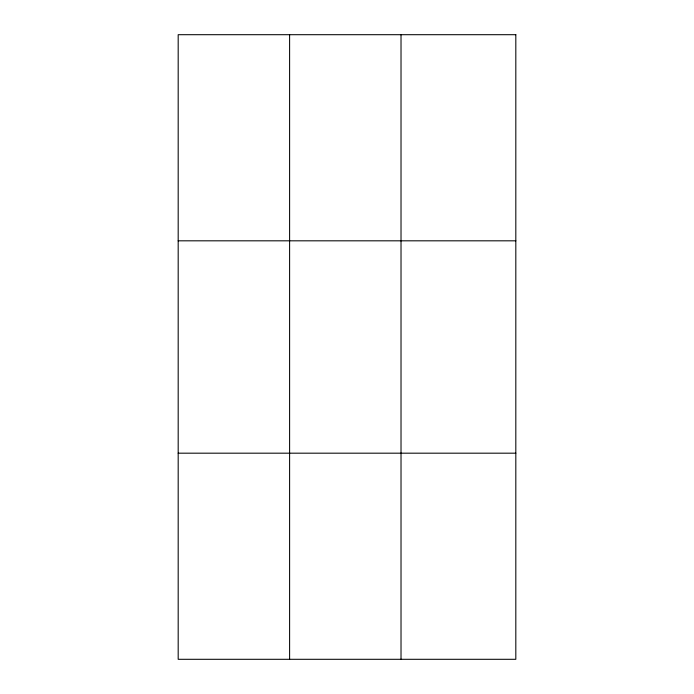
<?xml version="1.0" encoding="UTF-8"?>
<svg xmlns="http://www.w3.org/2000/svg" width="694" height="694" viewBox="0 0 694 694"><rect width="100%" height="100%" fill="white"/><g stroke="black" fill="none" stroke-linecap="round" stroke-linejoin="round"><path stroke-width="1.04" d="M289.606 34.7L289.606 659.3M401.019 34.7L401.019 659.3M178.185 240.818L515.816 240.818M178.185 453.182L515.816 453.182M515.816 34.7L515.816 659.3L178.185 659.3L178.185 34.7L515.816 34.7"/></g></svg>
